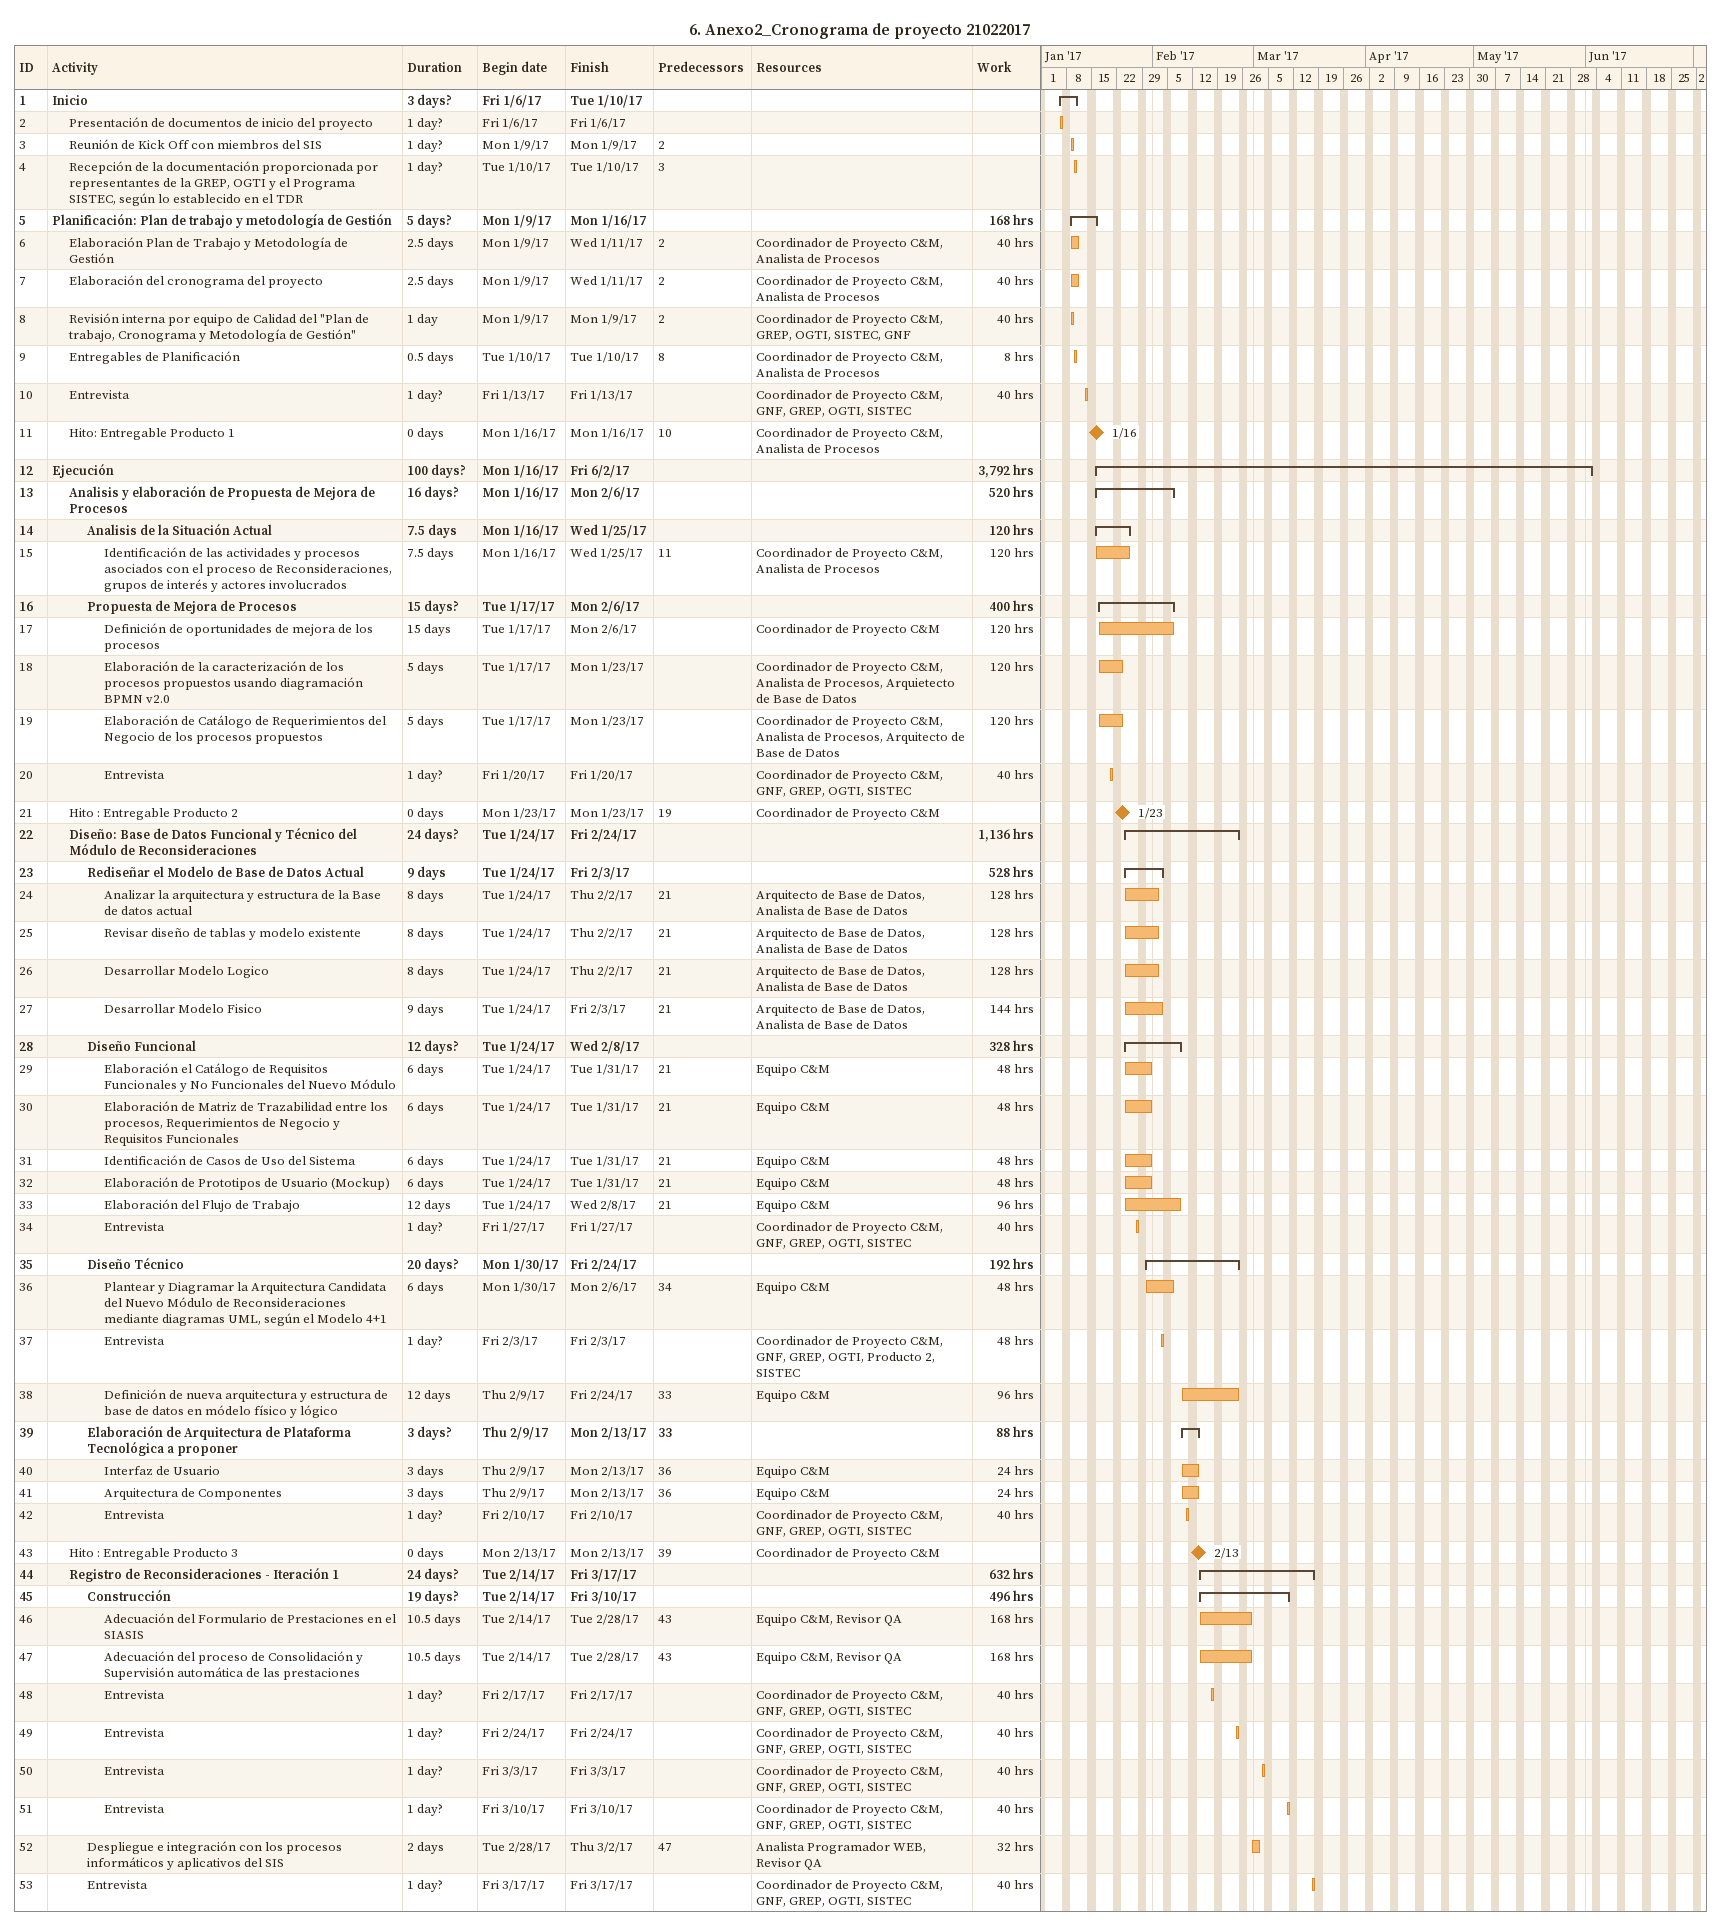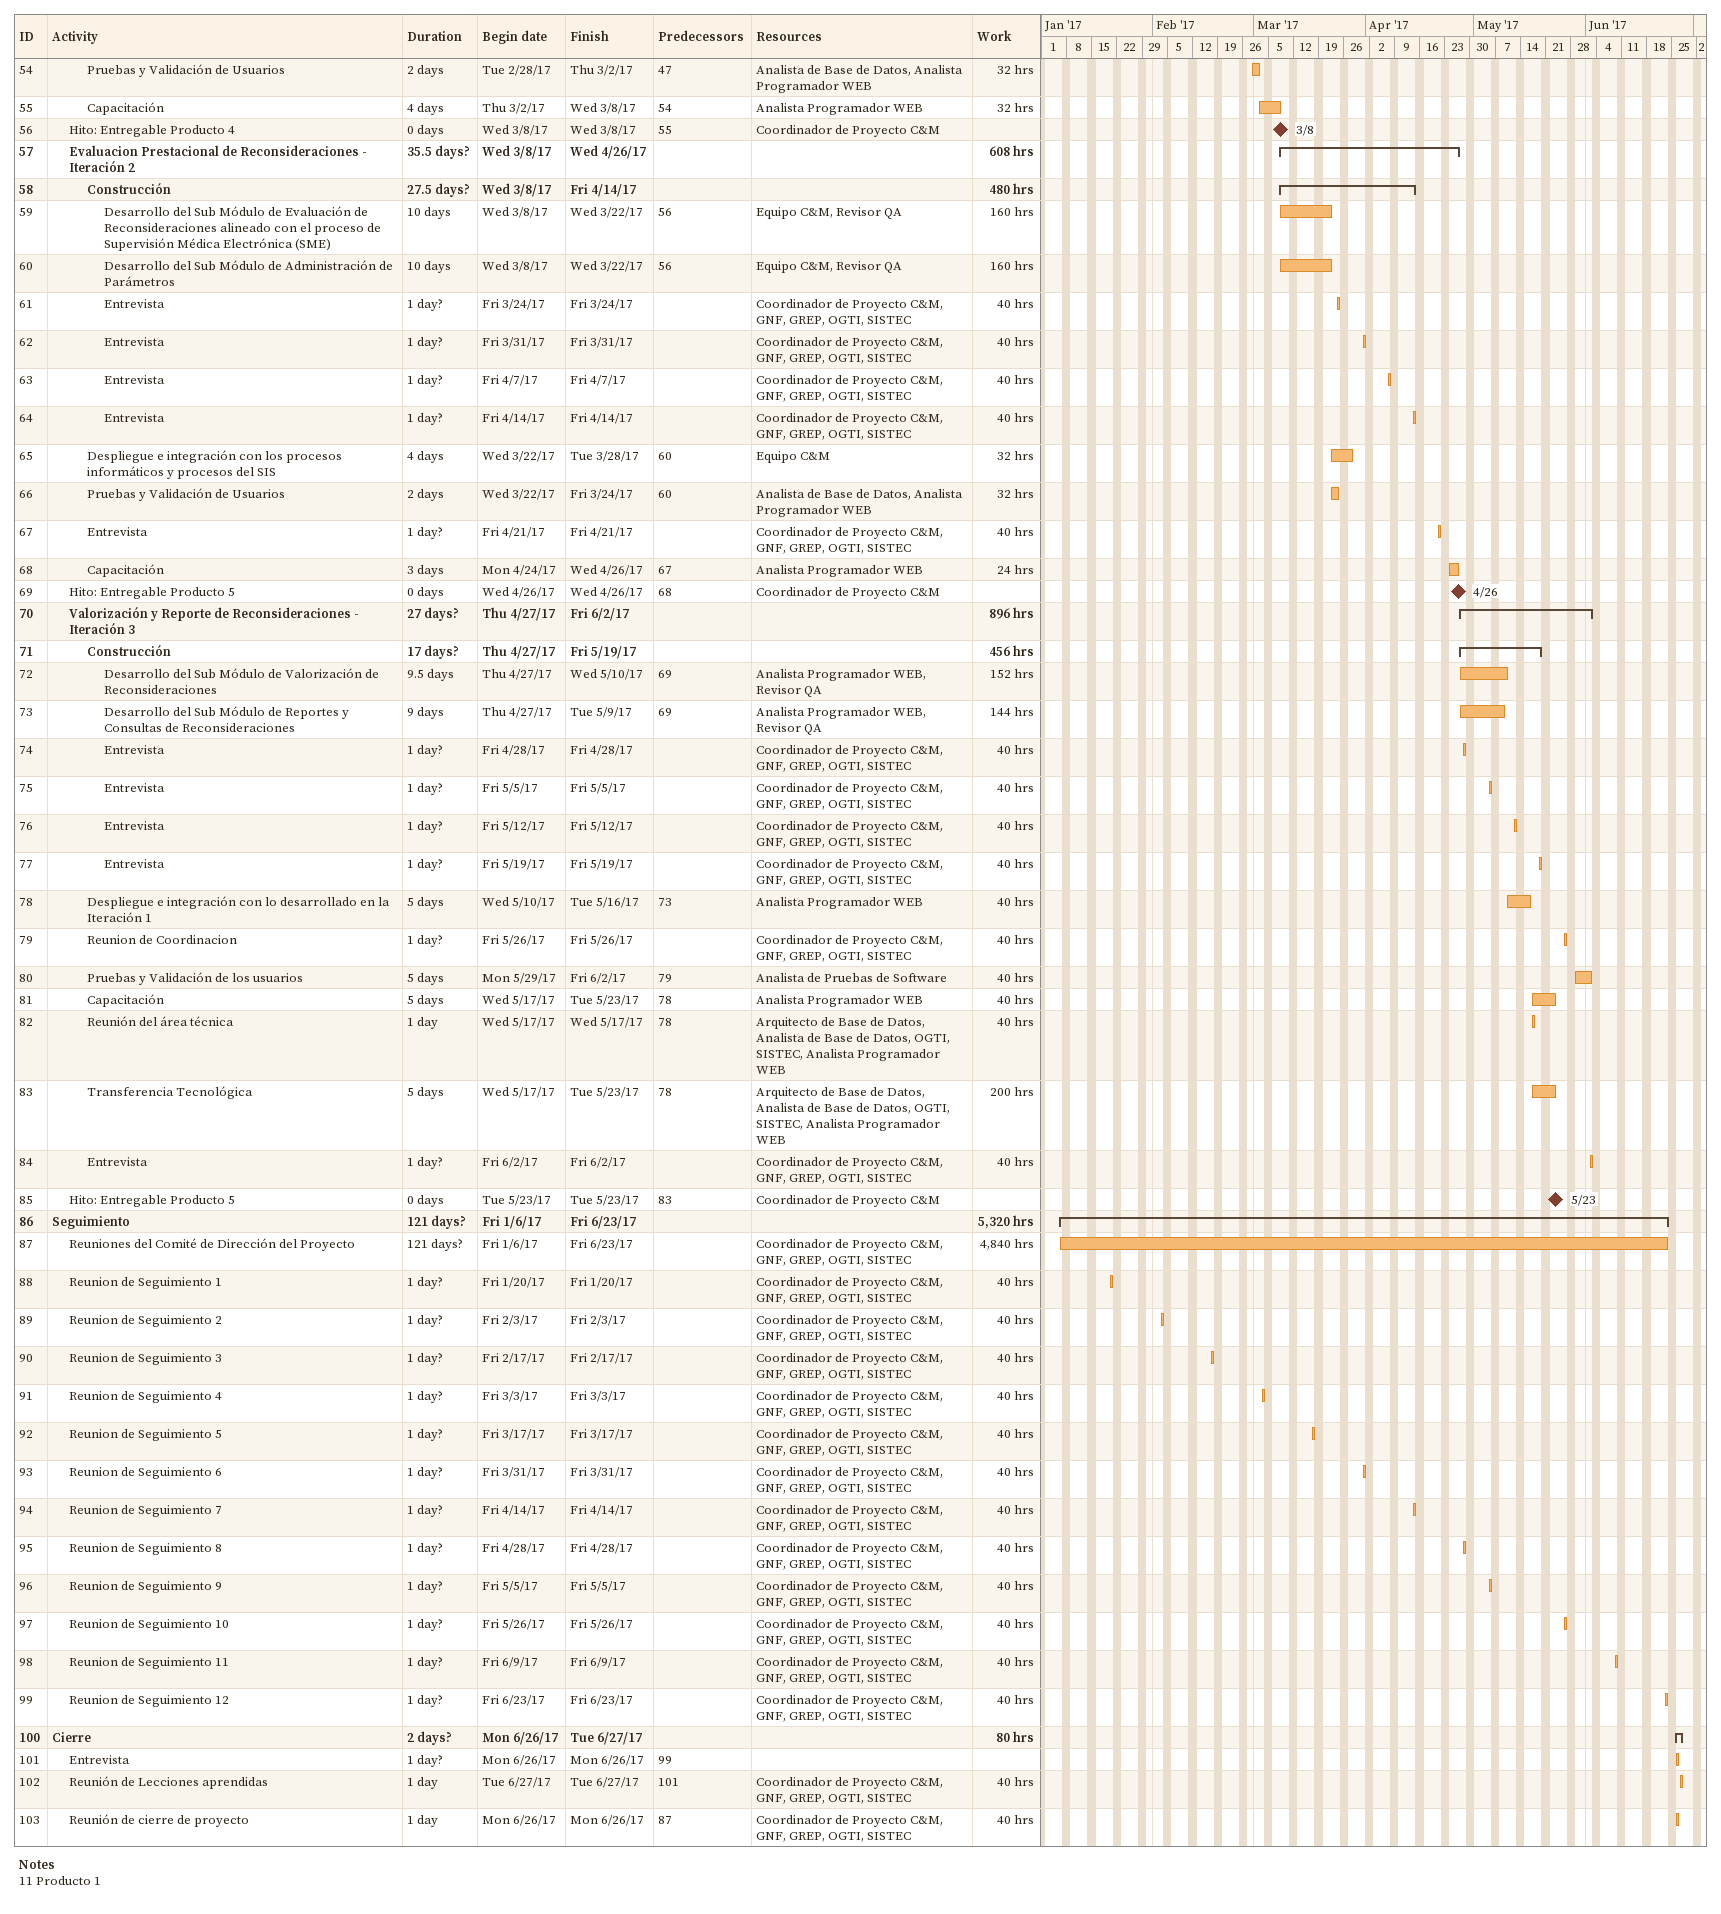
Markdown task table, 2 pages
6. Anexo2_Cronograma de proyecto 21022017

| ID | Level | Task | Duration | Start | Finish | Predecessors | Resources | Work (h) |
|---|---|---|---|---|---|---|---|---|
| 1 | 1 | **Inicio** | 3d? | 2017-01-06 | 2017-01-10 |  |  |  |
| 2 | 2 | Presentación de documentos de inicio del proyecto | 1d? | 2017-01-06 | 2017-01-06 |  |  |  |
| 3 | 2 | Reunión de Kick Off con miembros del SIS | 1d? | 2017-01-09 | 2017-01-09 | 2 |  |  |
| 4 | 2 | Recepción de la documentación proporcionada por representantes de la GREP, OGTI y el Programa SISTEC, según lo establecido en el TDR | 1d? | 2017-01-10 | 2017-01-10 | 3 |  |  |
| 5 | 1 | **Planificación: Plan de trabajo y metodología de Gestión** | 5d? | 2017-01-09 | 2017-01-16 |  |  | 168 |
| 6 | 2 | Elaboración Plan de Trabajo y Metodología de Gestión | 2.5d | 2017-01-09 | 2017-01-11 | 2 | Coordinador de Proyecto C&M, Analista de Procesos | 40 |
| 7 | 2 | Elaboración del cronograma del proyecto | 2.5d | 2017-01-09 | 2017-01-11 | 2 | Coordinador de Proyecto C&M, Analista de Procesos | 40 |
| 8 | 2 | Revisión interna por equipo de Calidad del "Plan de trabajo, Cronograma y Metodología de Gestión" | 1d | 2017-01-09 | 2017-01-09 | 2 | Coordinador de Proyecto C&M, GREP, OGTI, SISTEC, GNF | 40 |
| 9 | 2 | Entregables de Planificación | 0.5d | 2017-01-10 | 2017-01-10 | 8 | Coordinador de Proyecto C&M, Analista de Procesos | 8 |
| 10 | 2 | Entrevista | 1d? | 2017-01-13 | 2017-01-13 |  | Coordinador de Proyecto C&M, GNF, GREP, OGTI, SISTEC | 40 |
| 11 | 2 | Hito: Entregable Producto 1 | 0d | 2017-01-16 | 2017-01-16 | 10 | Coordinador de Proyecto C&M, Analista de Procesos |  |
| 12 | 1 | **Ejecución** | 100d? | 2017-01-16 | 2017-06-02 |  |  | 3792 |
| 13 | 2 | **Analisis y elaboración de Propuesta de Mejora de Procesos** | 16d? | 2017-01-16 | 2017-02-06 |  |  | 520 |
| 14 | 3 | **Analisis de la Situación Actual** | 7.5d | 2017-01-16 | 2017-01-25 |  |  | 120 |
| 15 | 4 | Identificación de las actividades y procesos asociados con el proceso de Reconsideraciones, grupos de interés y actores involucrados | 7.5d | 2017-01-16 | 2017-01-25 | 11 | Coordinador de Proyecto C&M, Analista de Procesos | 120 |
| 16 | 3 | **Propuesta de Mejora de Procesos** | 15d? | 2017-01-17 | 2017-02-06 |  |  | 400 |
| 17 | 4 | Definición de oportunidades de mejora de los procesos | 15d | 2017-01-17 | 2017-02-06 |  | Coordinador de Proyecto C&M | 120 |
| 18 | 4 | Elaboración de la caracterización de los procesos propuestos usando diagramación BPMN v2.0 | 5d | 2017-01-17 | 2017-01-23 |  | Coordinador de Proyecto C&M, Analista de Procesos, Arquietecto de Base de Datos | 120 |
| 19 | 4 | Elaboración de Catálogo de Requerimientos del Negocio de los procesos propuestos | 5d | 2017-01-17 | 2017-01-23 |  | Coordinador de Proyecto C&M, Analista de Procesos, Arquitecto de Base de Datos | 120 |
| 20 | 4 | Entrevista | 1d? | 2017-01-20 | 2017-01-20 |  | Coordinador de Proyecto C&M, GNF, GREP, OGTI, SISTEC | 40 |
| 21 | 2 | Hito : Entregable Producto 2 | 0d | 2017-01-23 | 2017-01-23 | 19 | Coordinador de Proyecto C&M |  |
| 22 | 2 | **Diseño: Base de Datos Funcional y Técnico del Módulo de Reconsideraciones** | 24d? | 2017-01-24 | 2017-02-24 |  |  | 1136 |
| 23 | 3 | **Rediseñar el Modelo de Base de Datos Actual** | 9d | 2017-01-24 | 2017-02-03 |  |  | 528 |
| 24 | 4 | Analizar la arquitectura y estructura de la Base de datos actual | 8d | 2017-01-24 | 2017-02-02 | 21 | Arquitecto de Base de Datos, Analista de Base de Datos | 128 |
| 25 | 4 | Revisar diseño de tablas y modelo existente | 8d | 2017-01-24 | 2017-02-02 | 21 | Arquitecto de Base de Datos, Analista de Base de Datos | 128 |
| 26 | 4 | Desarrollar Modelo Logico | 8d | 2017-01-24 | 2017-02-02 | 21 | Arquitecto de Base de Datos, Analista de Base de Datos | 128 |
| 27 | 4 | Desarrollar Modelo Fisico | 9d | 2017-01-24 | 2017-02-03 | 21 | Arquitecto de Base de Datos, Analista de Base de Datos | 144 |
| 28 | 3 | **Diseño Funcional** | 12d? | 2017-01-24 | 2017-02-08 |  |  | 328 |
| 29 | 4 | Elaboración el Catálogo de Requisitos Funcionales y No Funcionales del Nuevo Módulo | 6d | 2017-01-24 | 2017-01-31 | 21 | Equipo C&M | 48 |
| 30 | 4 | Elaboración de Matriz de Trazabilidad entre los procesos, Requerimientos de Negocio y Requisitos Funcionales | 6d | 2017-01-24 | 2017-01-31 | 21 | Equipo C&M | 48 |
| 31 | 4 | Identificación de Casos de Uso del Sistema | 6d | 2017-01-24 | 2017-01-31 | 21 | Equipo C&M | 48 |
| 32 | 4 | Elaboración de Prototipos de Usuario (Mockup) | 6d | 2017-01-24 | 2017-01-31 | 21 | Equipo C&M | 48 |
| 33 | 4 | Elaboración del Flujo de Trabajo | 12d | 2017-01-24 | 2017-02-08 | 21 | Equipo C&M | 96 |
| 34 | 4 | Entrevista | 1d? | 2017-01-27 | 2017-01-27 |  | Coordinador de Proyecto C&M, GNF, GREP, OGTI, SISTEC | 40 |
| 35 | 3 | **Diseño Técnico** | 20d? | 2017-01-30 | 2017-02-24 |  |  | 192 |
| 36 | 4 | Plantear y Diagramar la Arquitectura Candidata del Nuevo Módulo de Reconsideraciones mediante diagramas UML, según el Modelo 4+1 | 6d | 2017-01-30 | 2017-02-06 | 34 | Equipo C&M | 48 |
| 37 | 4 | Entrevista | 1d? | 2017-02-03 | 2017-02-03 |  | Coordinador de Proyecto C&M, GNF, GREP, OGTI, Producto 2, SISTEC | 48 |
| 38 | 4 | Definición de nueva arquitectura y estructura de base de datos en módelo físico y lógico | 12d | 2017-02-09 | 2017-02-24 | 33 | Equipo C&M | 96 |
| 39 | 3 | **Elaboración de Arquitectura de Plataforma Tecnológica a proponer** | 3d? | 2017-02-09 | 2017-02-13 | 33 |  | 88 |
| 40 | 4 | Interfaz de Usuario | 3d | 2017-02-09 | 2017-02-13 | 36 | Equipo C&M | 24 |
| 41 | 4 | Arquitectura de Componentes | 3d | 2017-02-09 | 2017-02-13 | 36 | Equipo C&M | 24 |
| 42 | 4 | Entrevista | 1d? | 2017-02-10 | 2017-02-10 |  | Coordinador de Proyecto C&M, GNF, GREP, OGTI, SISTEC | 40 |
| 43 | 2 | Hito : Entregable Producto 3 | 0d | 2017-02-13 | 2017-02-13 | 39 | Coordinador de Proyecto C&M |  |
| 44 | 2 | **Registro de Reconsideraciones - Iteración 1** | 24d? | 2017-02-14 | 2017-03-17 |  |  | 632 |
| 45 | 3 | **Construcción** | 19d? | 2017-02-14 | 2017-03-10 |  |  | 496 |
| 46 | 4 | Adecuación del Formulario de Prestaciones en el SIASIS | 10.5d | 2017-02-14 | 2017-02-28 | 43 | Equipo C&M, Revisor QA | 168 |
| 47 | 4 | Adecuación del proceso de Consolidación y Supervisión automática de las prestaciones | 10.5d | 2017-02-14 | 2017-02-28 | 43 | Equipo C&M, Revisor QA | 168 |
| 48 | 4 | Entrevista | 1d? | 2017-02-17 | 2017-02-17 |  | Coordinador de Proyecto C&M, GNF, GREP, OGTI, SISTEC | 40 |
| 49 | 4 | Entrevista | 1d? | 2017-02-24 | 2017-02-24 |  | Coordinador de Proyecto C&M, GNF, GREP, OGTI, SISTEC | 40 |
| 50 | 4 | Entrevista | 1d? | 2017-03-03 | 2017-03-03 |  | Coordinador de Proyecto C&M, GNF, GREP, OGTI, SISTEC | 40 |
| 51 | 4 | Entrevista | 1d? | 2017-03-10 | 2017-03-10 |  | Coordinador de Proyecto C&M, GNF, GREP, OGTI, SISTEC | 40 |
| 52 | 3 | Despliegue e integración con los procesos informáticos y aplicativos del SIS | 2d | 2017-02-28 | 2017-03-02 | 47 | Analista Programador WEB, Revisor QA | 32 |
| 53 | 3 | Entrevista | 1d? | 2017-03-17 | 2017-03-17 |  | Coordinador de Proyecto C&M, GNF, GREP, OGTI, SISTEC | 40 |
| 54 | 3 | Pruebas y Validación de Usuarios | 2d | 2017-02-28 | 2017-03-02 | 47 | Analista de Base de Datos, Analista Programador WEB | 32 |
| 55 | 3 | Capacitación | 4d | 2017-03-02 | 2017-03-08 | 54 | Analista Programador WEB | 32 |
| 56 | 2 | Hito: Entregable Producto 4 | 0d | 2017-03-08 | 2017-03-08 | 55 | Coordinador de Proyecto C&M |  |
| 57 | 2 | **Evaluacion Prestacional de Reconsideraciones - Iteración 2** | 35.5d? | 2017-03-08 | 2017-04-26 |  |  | 608 |
| 58 | 3 | **Construcción** | 27.5d? | 2017-03-08 | 2017-04-14 |  |  | 480 |
| 59 | 4 | Desarrollo del Sub Módulo de Evaluación de Reconsideraciones alineado con el proceso de Supervisión Médica Electrónica (SME) | 10d | 2017-03-08 | 2017-03-22 | 56 | Equipo C&M, Revisor QA | 160 |
| 60 | 4 | Desarrollo del Sub Módulo de Administración de Parámetros | 10d | 2017-03-08 | 2017-03-22 | 56 | Equipo C&M, Revisor QA | 160 |
| 61 | 4 | Entrevista | 1d? | 2017-03-24 | 2017-03-24 |  | Coordinador de Proyecto C&M, GNF, GREP, OGTI, SISTEC | 40 |
| 62 | 4 | Entrevista | 1d? | 2017-03-31 | 2017-03-31 |  | Coordinador de Proyecto C&M, GNF, GREP, OGTI, SISTEC | 40 |
| 63 | 4 | Entrevista | 1d? | 2017-04-07 | 2017-04-07 |  | Coordinador de Proyecto C&M, GNF, GREP, OGTI, SISTEC | 40 |
| 64 | 4 | Entrevista | 1d? | 2017-04-14 | 2017-04-14 |  | Coordinador de Proyecto C&M, GNF, GREP, OGTI, SISTEC | 40 |
| 65 | 3 | Despliegue e integración con los procesos informáticos y procesos del SIS | 4d | 2017-03-22 | 2017-03-28 | 60 | Equipo C&M | 32 |
| 66 | 3 | Pruebas y Validación de Usuarios | 2d | 2017-03-22 | 2017-03-24 | 60 | Analista de Base de Datos, Analista Programador WEB | 32 |
| 67 | 3 | Entrevista | 1d? | 2017-04-21 | 2017-04-21 |  | Coordinador de Proyecto C&M, GNF, GREP, OGTI, SISTEC | 40 |
| 68 | 3 | Capacitación | 3d | 2017-04-24 | 2017-04-26 | 67 | Analista Programador WEB | 24 |
| 69 | 2 | Hito: Entregable Producto 5 | 0d | 2017-04-26 | 2017-04-26 | 68 | Coordinador de Proyecto C&M |  |
| 70 | 2 | **Valorización y Reporte de Reconsideraciones - Iteración 3** | 27d? | 2017-04-27 | 2017-06-02 |  |  | 896 |
| 71 | 3 | **Construcción** | 17d? | 2017-04-27 | 2017-05-19 |  |  | 456 |
| 72 | 4 | Desarrollo del Sub Módulo de Valorización de Reconsideraciones | 9.5d | 2017-04-27 | 2017-05-10 | 69 | Analista Programador WEB, Revisor QA | 152 |
| 73 | 4 | Desarrollo del Sub Módulo de Reportes y Consultas de Reconsideraciones | 9d | 2017-04-27 | 2017-05-09 | 69 | Analista Programador WEB, Revisor QA | 144 |
| 74 | 4 | Entrevista | 1d? | 2017-04-28 | 2017-04-28 |  | Coordinador de Proyecto C&M, GNF, GREP, OGTI, SISTEC | 40 |
| 75 | 4 | Entrevista | 1d? | 2017-05-05 | 2017-05-05 |  | Coordinador de Proyecto C&M, GNF, GREP, OGTI, SISTEC | 40 |
| 76 | 4 | Entrevista | 1d? | 2017-05-12 | 2017-05-12 |  | Coordinador de Proyecto C&M, GNF, GREP, OGTI, SISTEC | 40 |
| 77 | 4 | Entrevista | 1d? | 2017-05-19 | 2017-05-19 |  | Coordinador de Proyecto C&M, GNF, GREP, OGTI, SISTEC | 40 |
| 78 | 3 | Despliegue e integración con lo desarrollado en la Iteración 1 | 5d | 2017-05-10 | 2017-05-16 | 73 | Analista Programador WEB | 40 |
| 79 | 3 | Reunion de Coordinacion | 1d? | 2017-05-26 | 2017-05-26 |  | Coordinador de Proyecto C&M, GNF, GREP, OGTI, SISTEC | 40 |
| 80 | 3 | Pruebas y Validación de los usuarios | 5d | 2017-05-29 | 2017-06-02 | 79 | Analista de Pruebas de Software | 40 |
| 81 | 3 | Capacitación | 5d | 2017-05-17 | 2017-05-23 | 78 | Analista Programador WEB | 40 |
| 82 | 3 | Reunión del área técnica | 1d | 2017-05-17 | 2017-05-17 | 78 | Arquitecto de Base de Datos, Analista de Base de Datos, OGTI, SISTEC, Analista Programador WEB | 40 |
| 83 | 3 | Transferencia Tecnológica | 5d | 2017-05-17 | 2017-05-23 | 78 | Arquitecto de Base de Datos, Analista de Base de Datos, OGTI, SISTEC, Analista Programador WEB | 200 |
| 84 | 3 | Entrevista | 1d? | 2017-06-02 | 2017-06-02 |  | Coordinador de Proyecto C&M, GNF, GREP, OGTI, SISTEC | 40 |
| 85 | 2 | Hito: Entregable Producto 5 | 0d | 2017-05-23 | 2017-05-23 | 83 | Coordinador de Proyecto C&M |  |
| 86 | 1 | **Seguimiento** | 121d? | 2017-01-06 | 2017-06-23 |  |  | 5320 |
| 87 | 2 | Reuniones del Comité de Dirección del Proyecto | 121d? | 2017-01-06 | 2017-06-23 |  | Coordinador de Proyecto C&M, GNF, GREP, OGTI, SISTEC | 4840 |
| 88 | 2 | Reunion de Seguimiento 1 | 1d? | 2017-01-20 | 2017-01-20 |  | Coordinador de Proyecto C&M, GNF, GREP, OGTI, SISTEC | 40 |
| 89 | 2 | Reunion de Seguimiento 2 | 1d? | 2017-02-03 | 2017-02-03 |  | Coordinador de Proyecto C&M, GNF, GREP, OGTI, SISTEC | 40 |
| 90 | 2 | Reunion de Seguimiento 3 | 1d? | 2017-02-17 | 2017-02-17 |  | Coordinador de Proyecto C&M, GNF, GREP, OGTI, SISTEC | 40 |
| 91 | 2 | Reunion de Seguimiento 4 | 1d? | 2017-03-03 | 2017-03-03 |  | Coordinador de Proyecto C&M, GNF, GREP, OGTI, SISTEC | 40 |
| 92 | 2 | Reunion de Seguimiento 5 | 1d? | 2017-03-17 | 2017-03-17 |  | Coordinador de Proyecto C&M, GNF, GREP, OGTI, SISTEC | 40 |
| 93 | 2 | Reunion de Seguimiento 6 | 1d? | 2017-03-31 | 2017-03-31 |  | Coordinador de Proyecto C&M, GNF, GREP, OGTI, SISTEC | 40 |
| 94 | 2 | Reunion de Seguimiento 7 | 1d? | 2017-04-14 | 2017-04-14 |  | Coordinador de Proyecto C&M, GNF, GREP, OGTI, SISTEC | 40 |
| 95 | 2 | Reunion de Seguimiento 8 | 1d? | 2017-04-28 | 2017-04-28 |  | Coordinador de Proyecto C&M, GNF, GREP, OGTI, SISTEC | 40 |
| 96 | 2 | Reunion de Seguimiento 9 | 1d? | 2017-05-05 | 2017-05-05 |  | Coordinador de Proyecto C&M, GNF, GREP, OGTI, SISTEC | 40 |
| 97 | 2 | Reunion de Seguimiento 10 | 1d? | 2017-05-26 | 2017-05-26 |  | Coordinador de Proyecto C&M, GNF, GREP, OGTI, SISTEC | 40 |
| 98 | 2 | Reunion de Seguimiento 11 | 1d? | 2017-06-09 | 2017-06-09 |  | Coordinador de Proyecto C&M, GNF, GREP, OGTI, SISTEC | 40 |
| 99 | 2 | Reunion de Seguimiento 12 | 1d? | 2017-06-23 | 2017-06-23 |  | Coordinador de Proyecto C&M, GNF, GREP, OGTI, SISTEC | 40 |
| 100 | 1 | **Cierre** | 2d? | 2017-06-26 | 2017-06-27 |  |  | 80 |
| 101 | 2 | Entrevista | 1d? | 2017-06-26 | 2017-06-26 | 99 |  |  |
| 102 | 2 | Reunión de Lecciones aprendidas | 1d | 2017-06-27 | 2017-06-27 | 101 | Coordinador de Proyecto C&M, GNF, GREP, OGTI, SISTEC | 40 |
| 103 | 2 | Reunión de cierre de proyecto | 1d | 2017-06-26 | 2017-06-26 | 87 | Coordinador de Proyecto C&M, GNF, GREP, OGTI, SISTEC | 40 |

Notes
- 11: Producto 1
